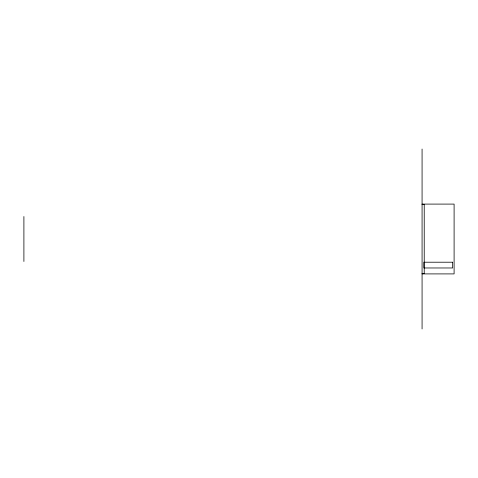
<?xml version="1.0" encoding="UTF-8"?>
<svg xmlns="http://www.w3.org/2000/svg" width="478" height="478" viewBox="0 0 478 478"><rect width="100%" height="100%" fill="white"/><g stroke="black" fill="none" stroke-linecap="round" stroke-linejoin="round"><path stroke-width="0.72" d="M422.074 204.094L454.1 204.094L454.1 273.906L422.074 273.906M422.074 204.453L424.231 204.453L424.231 273.547L422.074 273.547M422.074 149.034L422.074 328.966M23.9 216.522L23.9 261.484M452.66 262.213L423.872 262.213L423.872 267.973L452.66 267.973L452.66 262.213"/></g></svg>
